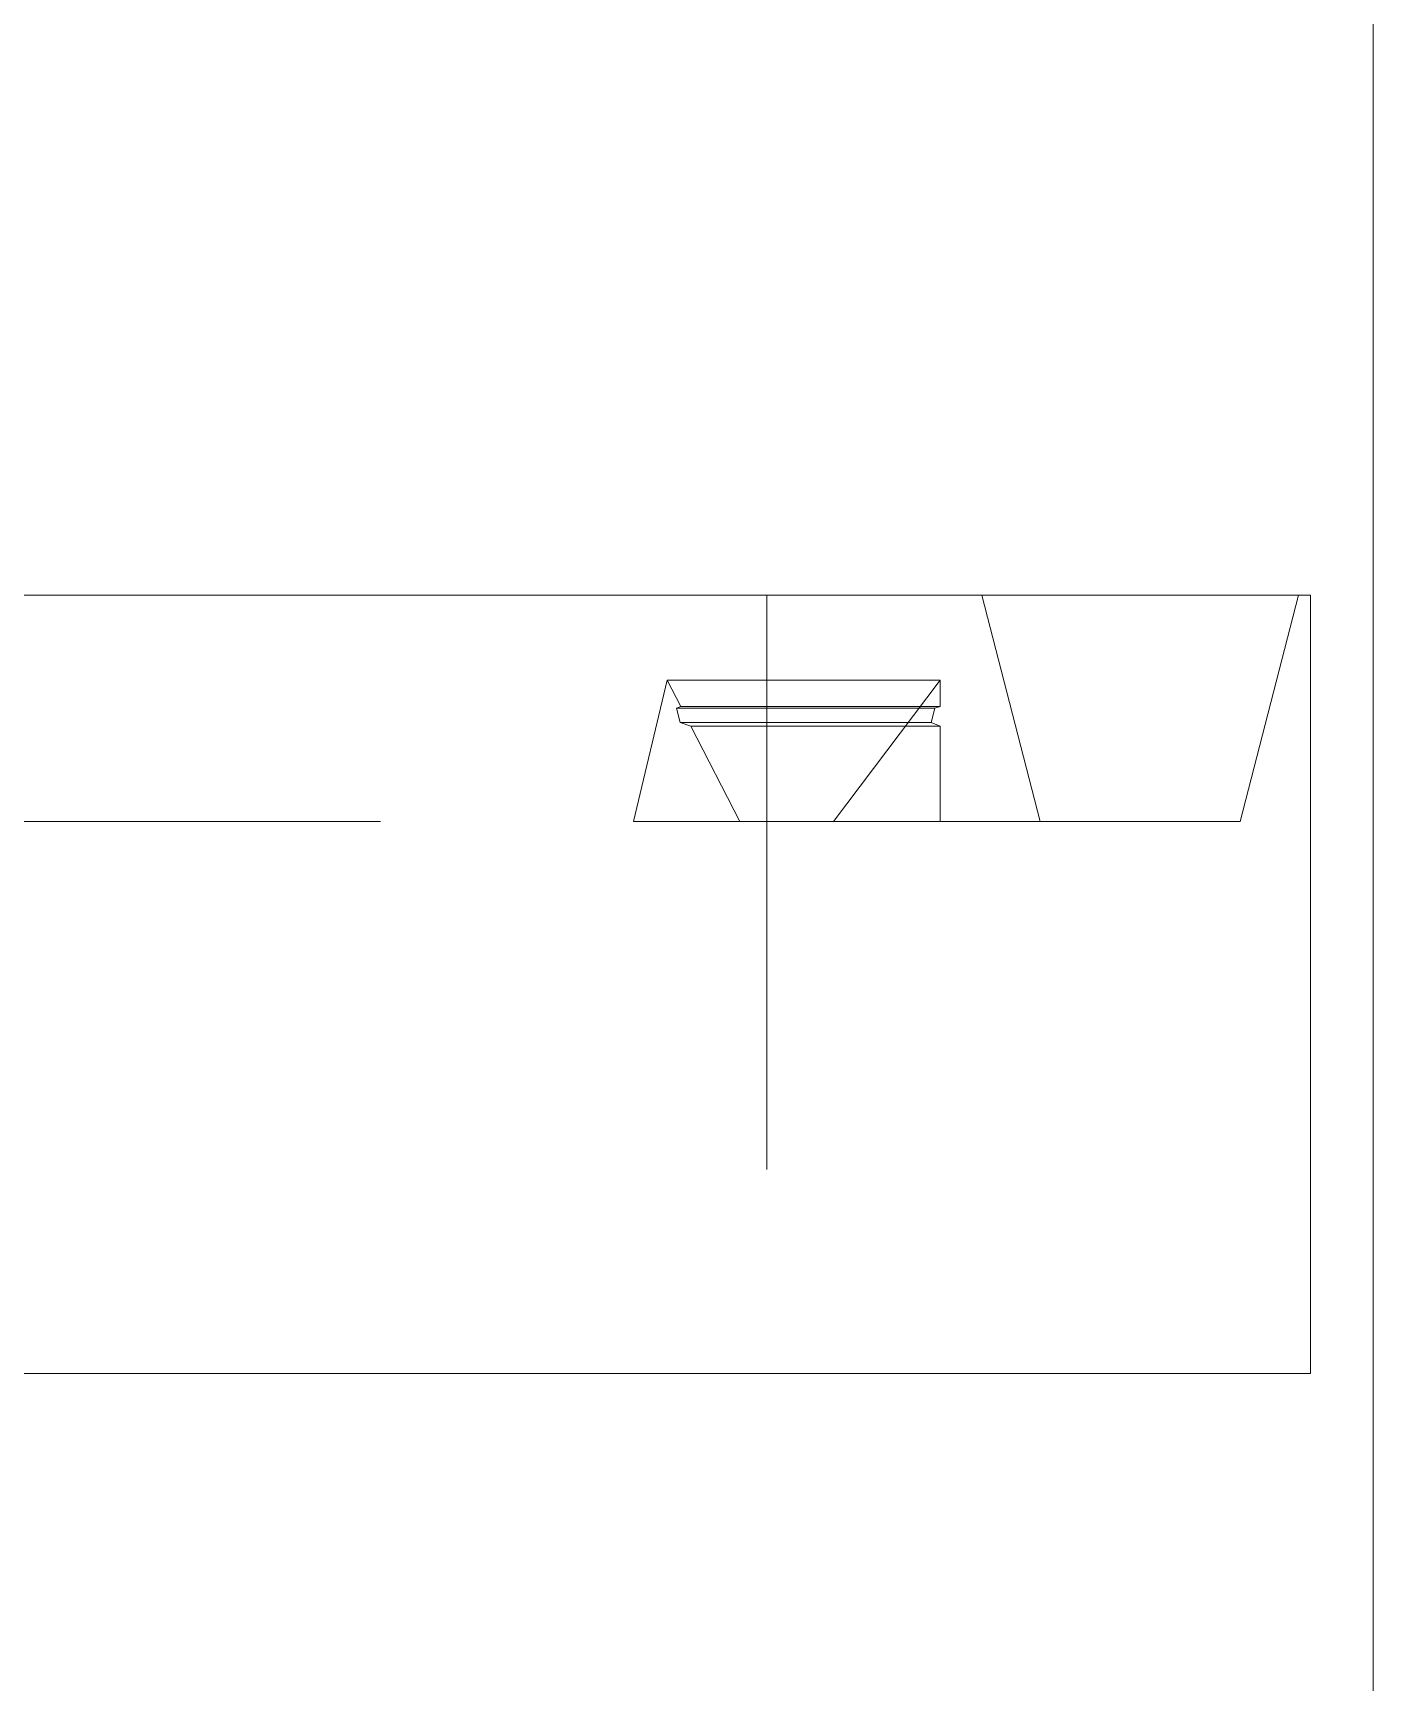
# Model space of a CAD drawing. Header units: millimetres. Extents: x 1522 to 2996, y -37 to 935.
# Drawn here: x 2823.878 to 2826.842, y 740.186 to 743.831 of the extents above; entities that cross this region are included whole.
import ezdxf

# ---------------------------------------------------------------- set-up
doc = ezdxf.new("R2010")
doc.units = ezdxf.units.MM
doc.linetypes.add('HIDDEN', pattern=[1.905, 1.27, -0.635])

# ---------------------------------------------------------------- blocks, each defined once
blk = doc.blocks.new('attachment and clamp x2')
at = {"color": 7, "linetype": 'Continuous', "lineweight": 15}
for p, q in [((1768.7692, 198.4684), (1768.7692, 184.8844)), ((1767.904, 191.8815), (1764.4087, 191.8815)), ((1767.904, 191.8815), (1768.0328, 191.3809)), ((1767.904, 191.8815), (1768.6041, 191.8815)), ((1768.4752, 191.3809), (1768.6041, 191.8815)), ((1768.6311, 191.8815), (1768.6041, 191.8815)), ((1768.6311, 191.8815), (1768.6311, 190.1608)), ((1768.0328, 191.3809), (1768.4752, 191.3809)), ((1768.6311, 190.1608), (1763.1146, 190.1608))]:
    blk.add_line(p, q, dxfattribs=at)
at = {"color": 7, "linetype": 'HIDDEN', "lineweight": 0}
for p, q in [((1767.4283, 191.8815), (1767.4283, 190.1608)), ((1767.1337, 191.3809), (1767.2081, 191.6938)), ((1767.2081, 191.6938), (1767.8116, 191.6938)), ((1767.2081, 191.6938), (1767.2381, 191.6355)), ((1767.8116, 191.6938), (1767.5762, 191.3809)), ((1767.8116, 191.6355), (1767.8116, 191.6938)), ((1767.2381, 191.6355), (1767.2285, 191.6315)), ((1767.2285, 191.6315), (1767.8, 191.6315)), ((1767.2285, 191.6315), (1767.2366, 191.6002)), ((1767.2381, 191.6355), (1767.8116, 191.6355)), ((1767.7919, 191.6002), (1767.8, 191.6315)), ((1767.8, 191.6315), (1767.8116, 191.6355)), ((1767.2366, 191.6002), (1767.7919, 191.6002)), ((1767.2366, 191.6002), (1767.2605, 191.592)), ((1767.2605, 191.592), (1767.8116, 191.592)), ((1767.2605, 191.592), (1767.3691, 191.3809)), ((1767.8116, 191.592), (1767.7919, 191.6002)), ((1767.8116, 191.3809), (1767.8116, 191.592)), ((1765.3039, 191.3809), (1767.1337, 191.3809)), ((1767.1337, 191.3809), (1767.3691, 191.3809)), ((1767.3691, 191.3809), (1768.0328, 191.3809))]:
    blk.add_line(p, q, dxfattribs=at)

msp = doc.modelspace()

# ---------------------------------------------------------------- block references
msp.add_blockref('attachment and clamp x2', (1058.0727, 550.7068))

doc.saveas('drawing.dxf')
